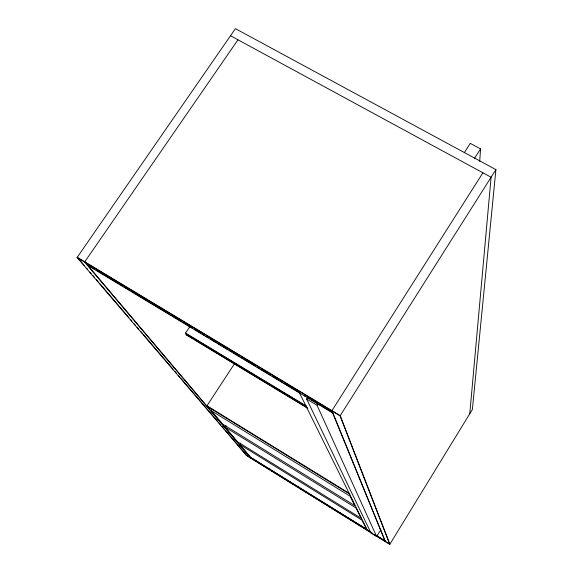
<?xml version="1.0" encoding="UTF-8"?>
<svg xmlns="http://www.w3.org/2000/svg" width="573" height="573" viewBox="0 0 573 573"><rect width="100%" height="100%" fill="white"/><g stroke="black" fill="none" stroke-linecap="round" stroke-linejoin="round"><path stroke-width="0.86" d="M479.716 161.371L480.539 148.901L470.261 143.365L464.488 152.389M469.774 413.742L491.09 177.243L230.511 35.741M495.91 169.629L472.374 409.494L389.769 544.35L246.669 455.592L77.09 257.521L235.417 28.65L495.91 169.629L340.061 415.891L389.769 544.35M307.637 397.533L306.67 399.037L371.01 533.04L376.64 536.529L380.837 529.703M482.903 172.795L331.781 410.905L385.364 541.621L332.977 413.119M376.64 536.529L317.07 405.304L318.029 403.793M474.286 158.707L480.539 148.901M246.669 455.592L225.282 430.337M239.851 444.526L362.064 520.169L366.534 529.173L250.666 457.318L239.851 444.526L240.782 443.087M225.182 427.164L355.976 507.922L361.105 518.25L237.544 441.797L225.182 427.164L226.07 425.796M211.244 410.683L350.182 496.254L354.873 505.708L222.525 424.027L211.244 410.683L212.196 409.229M350.01 494.263L207.691 406.651L206.96 405.784L234.787 363.296M307.78 408.313L186.784 335.176L185.401 333.285L189.985 326.402M186.784 335.176L185.53 333.092L306.598 406.236M237.974 39.795L84.603 262.047L250.852 458.185L87.669 265.199M77.09 257.521L340.061 415.891M88.056 265.213L91.114 267.054M92.64 267.978L94.939 269.36M96.465 270.277L118.647 283.642M120.172 284.559L122.464 285.941M123.997 286.865L130.114 290.554M131.647 291.471L133.939 292.853M135.472 293.777L169.121 314.047M170.647 314.971L181.355 321.424M182.887 322.341L189.004 326.03M190.537 326.954L192.829 328.336M194.354 329.253L200.478 332.942M202.004 333.858L204.296 335.241M205.829 336.165L208.121 337.547M210.42 338.93L216.537 342.618M218.062 343.535L220.361 344.917M221.887 345.841L228.011 349.53M229.537 350.447L231.829 351.829M233.361 352.753L239.478 356.435M241.011 357.359L243.303 358.741M244.836 359.665L255.537 366.111M257.069 367.035L259.361 368.418M260.894 369.341L267.011 373.023M268.544 373.947L270.836 375.329M272.368 376.253L278.485 379.935M280.011 380.859L282.31 382.241M283.836 383.158L299.135 392.376M304.485 395.599L306.018 396.523M307.543 397.447L309.843 398.829M311.368 399.746L317.485 403.435M319.018 404.359L321.31 405.734M322.843 406.658L332.784 412.646M87.11 265.005L332.612 412.918M306.67 399.037L317.07 405.304M185.401 333.285L306.469 406.443M186.913 334.983L193.044 338.686M194.576 339.61L272.684 386.818M274.216 387.742L307.142 407.647M206.96 405.784L349.709 493.647M367.78 530.082L250.122 457.318L370.932 532.245M376.884 535.726L385.135 541.055L376.79 535.877M246.762 455.449L372.536 533.456M374.054 534.401L389.124 543.748M84.231 265.406L77.262 257.263L340.24 415.618L389.862 544.2M86.552 268.121L87.712 269.482M90.033 272.196L91.2 273.55M92.941 275.592L94.681 277.626M96.422 279.66L98.162 281.701M99.322 283.055L128.925 317.671M130.665 319.705L131.833 321.066M134.154 323.781L135.314 325.135M137.054 327.169L138.795 329.21M140.535 331.244L142.276 333.278M143.436 334.639L173.046 369.256M174.786 371.29L176.527 373.324M178.267 375.358L180.008 377.399M181.168 378.753L217.74 421.513M218.9 422.874L220.641 424.908M221.801 426.262L224.122 428.976M299.529 392.985L367.272 529.975"/></g></svg>
